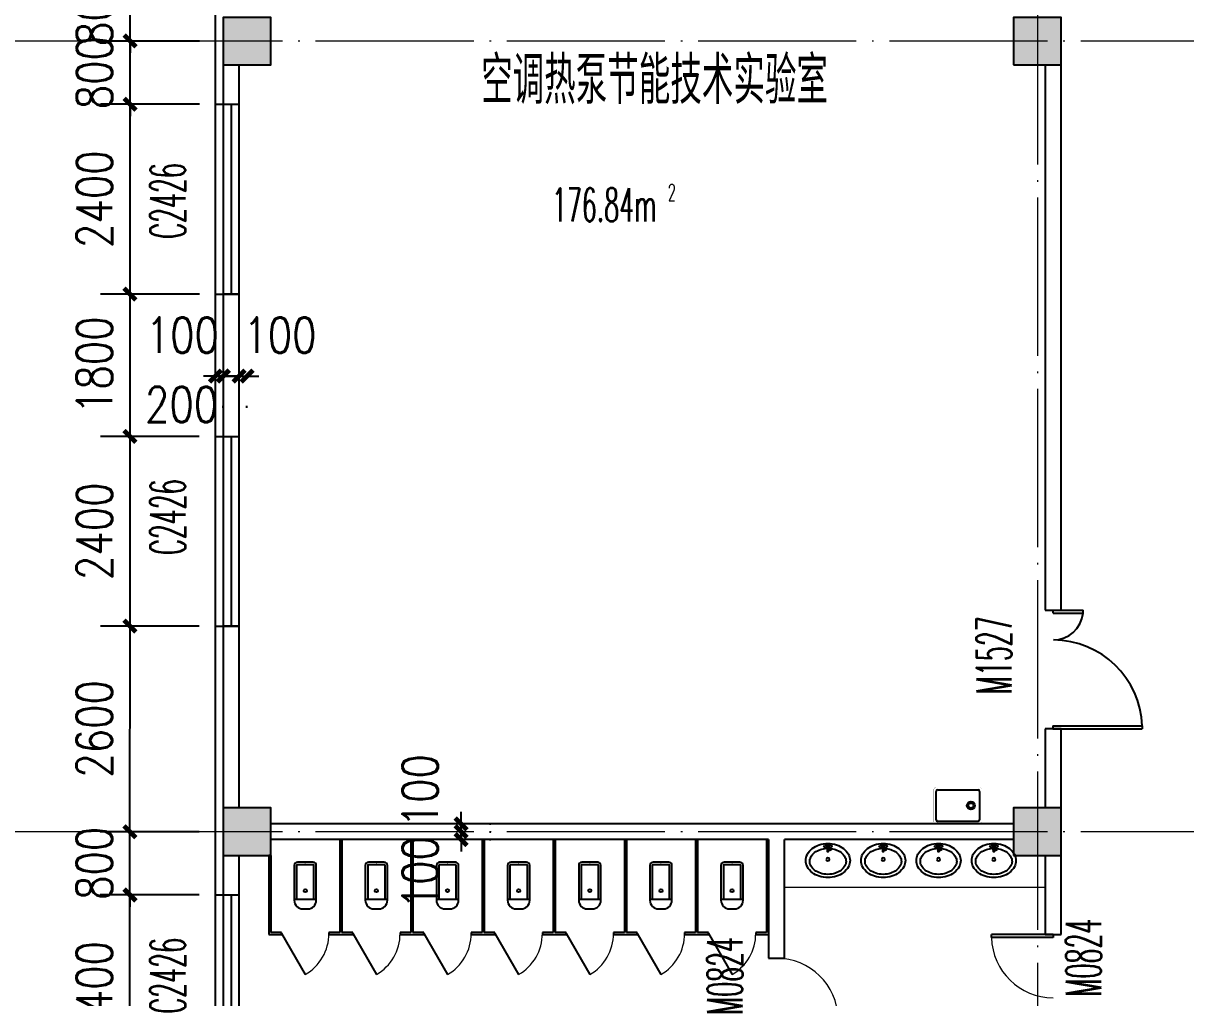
# Model space of a CAD drawing. Extents: x 1417642 to 3570900, y 124798 to 1191112.
# Drawn here: x 1508548 to 1523256, y 579671 to 591996 of the extents above; entities that cross this region are included whole.
import ezdxf

# ---------------------------------------------------------------- set-up
doc = ezdxf.new("R2010")
doc.units = 0
doc.header["$LTSCALE"] = 1000
doc.header["$MEASUREMENT"] = 0
doc.linetypes.add('DOTE', pattern=[2.42, 2, -0.2, 0.02, -0.2])
doc.layers.get('0').update_dxf_attribs({"linetype": 'CONTINUOUS'})
doc.layers.get('Defpoints').update_dxf_attribs({"linetype": 'CONTINUOUS'})
for name, color, linetype in [('COLUMN', 9, 'CONTINUOUS'), ('DOTE', 1, 'DOTE'), ('LATRINE', 6, 'CONTINUOUS'), ('LVTRY', 6, 'CONTINUOUS'), ('PUB_DIM', 3, 'CONTINUOUS'), ('PUB_HATCH', 8, 'CONTINUOUS'), ('SPACE', 7, 'CONTINUOUS'), ('SURFACE', 6, 'CONTINUOUS'), ('WALL', 4, 'CONTINUOUS'), ('WINDOW', 2, 'CONTINUOUS'), ('WINDOW_TEXT', 7, 'CONTINUOUS'), ('填充', 252, 'CONTINUOUS'), ('水点', 3, 'CONTINUOUS')]:
    doc.layers.add(name, color=color, linetype=linetype)
doc.styles.add('_TCH_SPACE', font='ROMANS', dxfattribs={"width": 0.7, "height": 5, "bigfont": 'Z'})
doc.styles.add('_TCH_WINDOW', font='ROMANS.shx', dxfattribs={"width": 0.7, "height": 400, "bigfont": 'Z.shx'})
doc.styles.add('DIM_FONT', font='SIMPLEX.shx', dxfattribs={"width": 0.8})
doc.styles.get("Standard").update_dxf_attribs({"font": 'GBENOR', "bigfont": 'GBCBIG'})
doc.dimstyles.new('DIMN150', dxfattribs={"dimscale": 1.5, "dimtxt": 300, "dimasz": 100, "dimexe": 250, "dimexo": 300, "dimgap": 150, "dimtad": 1, "dimdec": 0, "dimzin": 0, "dimdsep": 46, "dimtxsty": 'DIM_FONT', "dimblk": 'ARCHTICK', "dimcen": 0.09, "dimdle": 1.5, "dimclrt": 7, "dimazin": 2, "dimtfac": 1, "dimtdec": 0, "dimtix": 1, "dimtmove": 2, "dimatfit": 3, "dimldrblk": 'ARCHTICK', "dimfxl": 1, "dimtolj": 1, "dimtzin": 0, "dimarcsym": 0})

# ---------------------------------------------------------------- blocks, each defined once
blk = doc.blocks.new('M_E3')
for p, q in [((-275, -410), (-275, -50)), ((-255, -30), (255, -30)), ((275, -50), (275, -410)), ((255, -430), (-255, -430))]:
    blk.add_line(p, q)
at = {"const_width": 1.5}
for points in [[(-275, 0, 0.414214), (-305, -30, 0.414214)], [(305, -30, 0.414214), (275, 0, 0.414214)], [(-305, -430, 0.414214), (-275, -460, 0.414214)], [(275, -460, 0.414214), (305, -430, 0.414214)]]:
    blk.add_lwpolyline(points, format="xyb", dxfattribs=at)
for points in [[(-275, 0), (275, 0)], [(-305, -430), (-305, -30)], [(305, -30), (305, -430)], [(275, -460), (-275, -460)]]:
    blk.add_lwpolyline(points, dxfattribs=at)
for radius in [50, 32.5]:
    blk.add_circle((165, -230), radius)
for centre, start, end in [((-255, -50), 90, 180), ((255, -50), 0, 90), ((-255, -410), 180, 270), ((255, -410), 270, 0)]:
    blk.add_arc(centre, 20, start, end)
at = {"width": 0.8, "flags": 9}
for tag in ['XSIZE', 'YSIZE']:
    blk.add_attdef(tag, (0, 0), '', height=0.5, dxfattribs=at)
blk = doc.blocks.new('_ArchTick')
at = {"color": 0, "linetype": 'ByBlock', "const_width": 0.4}
blk.add_lwpolyline([(-0.5, -0.5), (0.5, 0.5)], dxfattribs=at)
blk = doc.blocks.new('*D2432')
at = {"layer": 'Defpoints', "color": 0}
for p in [(1511279, 587584), (1511379, 587584), (1511379, 587534)]:
    blk.add_point(p, dxfattribs=at)
at = {"layer": 'PUB_DIM', "color": 0, "lineweight": -2}
for p, q in [((1511279, 587534), (1511129, 587534)), ((1511279, 587534), (1511379, 587534)), ((1511379, 587534), (1511529, 587534)), ((1511279, 587134), (1511279, 587159)), ((1511379, 587134), (1511379, 587159))]:
    blk.add_line(p, q, dxfattribs=at)
at = {"layer": 'PUB_DIM', "color": 0, "lineweight": -2, "xscale": 150, "yscale": 150, "zscale": 150}
blk.add_blockref('_ArchTick', (1511279, 587534), dxfattribs=at)
at = {"layer": 'PUB_DIM', "color": 0, "lineweight": -2, "xscale": 150, "yscale": 150, "zscale": 150, "rotation": 180}
blk.add_blockref('_ArchTick', (1511379, 587534), dxfattribs=at)
at = {"layer": 'PUB_DIM', "color": 7, "insert": (1511796, 588051), "char_height": 450, "attachment_point": 5, "style": 'DIM_FONT'}
blk.add_mtext('\\A1;100', dxfattribs=at)
blk = doc.blocks.new('*D2433')
at = {"layer": 'Defpoints', "color": 0}
for p in [(1511079, 587584), (1511279, 587584), (1511279, 587534)]:
    blk.add_point(p, dxfattribs=at)
at = {"layer": 'PUB_DIM', "color": 0, "lineweight": -2}
for p, q in [((1511079, 587534), (1510929, 587534)), ((1511079, 587534), (1511279, 587534)), ((1511279, 587534), (1511429, 587534)), ((1511079, 587134), (1511079, 587159)), ((1511279, 587134), (1511279, 587159))]:
    blk.add_line(p, q, dxfattribs=at)
at = {"layer": 'PUB_DIM', "color": 0, "lineweight": -2, "xscale": 150, "yscale": 150, "zscale": 150}
blk.add_blockref('_ArchTick', (1511079, 587534), dxfattribs=at)
at = {"layer": 'PUB_DIM', "color": 0, "lineweight": -2, "xscale": 150, "yscale": 150, "zscale": 150, "rotation": 180}
blk.add_blockref('_ArchTick', (1511279, 587534), dxfattribs=at)
at = {"layer": 'PUB_DIM', "color": 7, "insert": (1510552, 587174), "char_height": 450, "attachment_point": 5, "style": 'DIM_FONT'}
blk.add_mtext('\\A1;200', dxfattribs=at)
blk = doc.blocks.new('*D2434')
at = {"layer": 'Defpoints', "color": 0}
for p in [(1510979, 587584), (1511079, 587584), (1511079, 587534)]:
    blk.add_point(p, dxfattribs=at)
at = {"layer": 'PUB_DIM', "color": 0, "lineweight": -2}
for p, q in [((1510979, 587534), (1510829, 587534)), ((1510979, 587534), (1511079, 587534)), ((1511079, 587534), (1511229, 587534)), ((1510979, 587134), (1510979, 587159)), ((1511079, 587134), (1511079, 587159))]:
    blk.add_line(p, q, dxfattribs=at)
at = {"layer": 'PUB_DIM', "color": 0, "lineweight": -2, "xscale": 150, "yscale": 150, "zscale": 150}
blk.add_blockref('_ArchTick', (1510979, 587534), dxfattribs=at)
at = {"layer": 'PUB_DIM', "color": 0, "lineweight": -2, "xscale": 150, "yscale": 150, "zscale": 150, "rotation": 180}
blk.add_blockref('_ArchTick', (1511079, 587534), dxfattribs=at)
at = {"layer": 'PUB_DIM', "color": 7, "insert": (1510561, 588051), "char_height": 450, "attachment_point": 5, "style": 'DIM_FONT'}
blk.add_mtext('\\A1;100', dxfattribs=at)
blk = doc.blocks.new('*D2435')
at = {"layer": 'Defpoints', "color": 0}
for p in [(1513996, 581771), (1514088, 581771), (1513996, 581671)]:
    blk.add_point(p, dxfattribs=at)
at = {"layer": 'PUB_DIM', "color": 0, "lineweight": -2}
for p, q in [((1514088, 581771), (1514088, 581921)), ((1514088, 581671), (1514088, 581771)), ((1514446, 581771), (1514463, 581771)), ((1514088, 581671), (1514088, 581521)), ((1514446, 581671), (1514463, 581671))]:
    blk.add_line(p, q, dxfattribs=at)
at = {"layer": 'PUB_DIM', "color": 0, "lineweight": -2, "xscale": 150, "yscale": 150, "zscale": 150}
for p, rotation in [((1514088, 581771), 270), ((1514088, 581671), 90)]:
    blk.add_blockref('_ArchTick', p, dxfattribs=dict(at, rotation=rotation))
at = {"layer": 'PUB_DIM', "color": 7, "insert": (1513570, 581253), "char_height": 450, "attachment_point": 5, "rotation": 90, "style": 'DIM_FONT'}
blk.add_mtext('\\A1;100', dxfattribs=at)
blk = doc.blocks.new('*D2436')
at = {"layer": 'Defpoints', "color": 0}
for p in [(1513996, 581871), (1514088, 581871), (1513996, 581771)]:
    blk.add_point(p, dxfattribs=at)
at = {"layer": 'PUB_DIM', "color": 0, "lineweight": -2}
for p, q in [((1514088, 581871), (1514088, 582021)), ((1514088, 581771), (1514088, 581871)), ((1514446, 581871), (1514463, 581871)), ((1514088, 581771), (1514088, 581621)), ((1514446, 581771), (1514463, 581771))]:
    blk.add_line(p, q, dxfattribs=at)
at = {"layer": 'PUB_DIM', "color": 0, "lineweight": -2, "xscale": 150, "yscale": 150, "zscale": 150}
for p, rotation in [((1514088, 581871), 270), ((1514088, 581771), 90)]:
    blk.add_blockref('_ArchTick', p, dxfattribs=dict(at, rotation=rotation))
at = {"layer": 'PUB_DIM', "color": 7, "insert": (1513570, 582289), "char_height": 450, "attachment_point": 5, "rotation": 90, "style": 'DIM_FONT'}
blk.add_mtext('\\A1;100', dxfattribs=at)
blk = doc.blocks.new('*D2651')
at = {"layer": 'Defpoints', "color": 0}
for p in [(1509900, 592571), (1511227, 592571), (1511227, 591771)]:
    blk.add_point(p, dxfattribs=at)
at = {"layer": 'PUB_DIM', "color": 0, "lineweight": -2}
for p, q in [((1509900, 592571), (1509900, 592721)), ((1510777, 592571), (1509525, 592571)), ((1509900, 591771), (1509900, 592571)), ((1510777, 591771), (1509525, 591771)), ((1509900, 591771), (1509900, 591621))]:
    blk.add_line(p, q, dxfattribs=at)
at = {"layer": 'PUB_DIM', "color": 0, "lineweight": -2, "xscale": 150, "yscale": 150, "zscale": 150}
for p, rotation in [((1509900, 592571), 269.9904508880525), ((1509900, 591771), 89.99045088805251)]:
    blk.add_blockref('_ArchTick', p, dxfattribs=dict(at, rotation=rotation))
at = {"layer": 'PUB_DIM', "color": 7, "insert": (1509450, 592171), "char_height": 450, "attachment_point": 5, "rotation": 89.9905, "style": 'DIM_FONT'}
blk.add_mtext('\\A1;800', dxfattribs=at)
blk = doc.blocks.new('*D2652')
at = {"layer": 'Defpoints', "color": 0}
for p in [(1509900, 591771), (1511227, 591771), (1511227, 590971)]:
    blk.add_point(p, dxfattribs=at)
at = {"layer": 'PUB_DIM', "color": 0, "lineweight": -2}
for p, q in [((1509900, 591771), (1509900, 591921)), ((1510777, 591771), (1509525, 591771)), ((1509900, 590971), (1509900, 591771)), ((1510777, 590971), (1509525, 590971)), ((1509900, 590971), (1509900, 590821))]:
    blk.add_line(p, q, dxfattribs=at)
at = {"layer": 'PUB_DIM', "color": 0, "lineweight": -2, "xscale": 150, "yscale": 150, "zscale": 150}
for p, rotation in [((1509900, 591771), 269.9904508880646), ((1509900, 590971), 89.99045088806457)]:
    blk.add_blockref('_ArchTick', p, dxfattribs=dict(at, rotation=rotation))
at = {"layer": 'PUB_DIM', "color": 7, "insert": (1509450, 591371), "char_height": 450, "attachment_point": 5, "rotation": 89.9905, "style": 'DIM_FONT'}
blk.add_mtext('\\A1;800', dxfattribs=at)
blk = doc.blocks.new('*D2653')
at = {"layer": 'Defpoints', "color": 0}
for p in [(1509900, 590971), (1511227, 590971), (1511227, 588571)]:
    blk.add_point(p, dxfattribs=at)
at = {"layer": 'PUB_DIM', "color": 0, "lineweight": -2}
for p, q in [((1510777, 590971), (1509525, 590971)), ((1509899, 588569), (1509900, 590973)), ((1510777, 588571), (1509524, 588571))]:
    blk.add_line(p, q, dxfattribs=at)
at = {"layer": 'PUB_DIM', "color": 0, "lineweight": -2, "xscale": 150, "yscale": 150, "zscale": 150}
for p, rotation in [((1509900, 590971), 89.99045088805224), ((1509899, 588571), 269.9904508880522)]:
    blk.add_blockref('_ArchTick', p, dxfattribs=dict(at, rotation=rotation))
at = {"layer": 'PUB_DIM', "color": 7, "insert": (1509449, 589771), "char_height": 450, "attachment_point": 5, "rotation": 89.9905, "style": 'DIM_FONT'}
blk.add_mtext('\\A1;2400', dxfattribs=at)
blk = doc.blocks.new('*D2654')
at = {"layer": 'Defpoints', "color": 0}
for p in [(1509899, 588571), (1511227, 588571), (1511226, 586771)]:
    blk.add_point(p, dxfattribs=at)
at = {"layer": 'PUB_DIM', "color": 0, "lineweight": -2}
for p, q in [((1510777, 588571), (1509524, 588571)), ((1509899, 586769), (1509899, 588573)), ((1510776, 586771), (1509524, 586771))]:
    blk.add_line(p, q, dxfattribs=at)
at = {"layer": 'PUB_DIM', "color": 0, "lineweight": -2, "xscale": 150, "yscale": 150, "zscale": 150}
for p, rotation in [((1509899, 588571), 89.99045088805116), ((1509899, 586771), 269.9904508880512)]:
    blk.add_blockref('_ArchTick', p, dxfattribs=dict(at, rotation=rotation))
at = {"layer": 'PUB_DIM', "color": 7, "insert": (1509449, 587671), "char_height": 450, "attachment_point": 5, "rotation": 89.9905, "style": 'DIM_FONT'}
blk.add_mtext('\\A1;1800', dxfattribs=at)
blk = doc.blocks.new('*D2655')
at = {"layer": 'Defpoints', "color": 0}
for p in [(1509899, 586771), (1511226, 586771), (1511226, 584371)]:
    blk.add_point(p, dxfattribs=at)
at = {"layer": 'PUB_DIM', "color": 0, "lineweight": -2}
for p, q in [((1510776, 586771), (1509524, 586771)), ((1509899, 584369), (1509899, 586773)), ((1510776, 584371), (1509524, 584371))]:
    blk.add_line(p, q, dxfattribs=at)
at = {"layer": 'PUB_DIM', "color": 0, "lineweight": -2, "xscale": 150, "yscale": 150, "zscale": 150}
for p, rotation in [((1509899, 586771), 89.99045088805187), ((1509899, 584371), 269.9904508880519)]:
    blk.add_blockref('_ArchTick', p, dxfattribs=dict(at, rotation=rotation))
at = {"layer": 'PUB_DIM', "color": 7, "insert": (1509449, 585571), "char_height": 450, "attachment_point": 5, "rotation": 89.9905, "style": 'DIM_FONT'}
blk.add_mtext('\\A1;2400', dxfattribs=at)
blk = doc.blocks.new('*D2656')
at = {"layer": 'Defpoints', "color": 0}
for p in [(1509899, 584371), (1511226, 584371), (1511225, 581771)]:
    blk.add_point(p, dxfattribs=at)
at = {"layer": 'PUB_DIM', "color": 0, "lineweight": -2}
for p, q in [((1510776, 584371), (1509524, 584371)), ((1509898, 581769), (1509899, 584373)), ((1510775, 581771), (1509523, 581771))]:
    blk.add_line(p, q, dxfattribs=at)
at = {"layer": 'PUB_DIM', "color": 0, "lineweight": -2, "xscale": 150, "yscale": 150, "zscale": 150}
for p, rotation in [((1509899, 584371), 89.99045088805103), ((1509898, 581771), 269.990450888051)]:
    blk.add_blockref('_ArchTick', p, dxfattribs=dict(at, rotation=rotation))
at = {"layer": 'PUB_DIM', "color": 7, "insert": (1509448, 583071), "char_height": 450, "attachment_point": 5, "rotation": 89.9905, "style": 'DIM_FONT'}
blk.add_mtext('\\A1;2600', dxfattribs=at)
blk = doc.blocks.new('*D2657')
at = {"layer": 'Defpoints', "color": 0}
for p in [(1509898, 581771), (1511225, 581771), (1511225, 580971)]:
    blk.add_point(p, dxfattribs=at)
at = {"layer": 'PUB_DIM', "color": 0, "lineweight": -2}
for p, q in [((1509898, 581771), (1509898, 581921)), ((1510775, 581771), (1509523, 581771)), ((1509898, 580971), (1509898, 581771)), ((1510775, 580971), (1509523, 580971)), ((1509898, 580971), (1509898, 580821))]:
    blk.add_line(p, q, dxfattribs=at)
at = {"layer": 'PUB_DIM', "color": 0, "lineweight": -2, "xscale": 150, "yscale": 150, "zscale": 150}
for p, rotation in [((1509898, 581771), 269.9904508880654), ((1509898, 580971), 89.99045088806537)]:
    blk.add_blockref('_ArchTick', p, dxfattribs=dict(at, rotation=rotation))
at = {"layer": 'PUB_DIM', "color": 7, "insert": (1509448, 581371), "char_height": 450, "attachment_point": 5, "rotation": 89.9905, "style": 'DIM_FONT'}
blk.add_mtext('\\A1;800', dxfattribs=at)
blk = doc.blocks.new('*D2658')
at = {"layer": 'Defpoints', "color": 0}
for p in [(1509898, 580971), (1511225, 580971), (1511225, 578571)]:
    blk.add_point(p, dxfattribs=at)
at = {"layer": 'PUB_DIM', "color": 0, "lineweight": -2}
for p, q in [((1510775, 580971), (1509523, 580971)), ((1509898, 578569), (1509898, 580973)), ((1510775, 578571), (1509523, 578571))]:
    blk.add_line(p, q, dxfattribs=at)
at = {"layer": 'PUB_DIM', "color": 0, "lineweight": -2, "xscale": 150, "yscale": 150, "zscale": 150}
for p, rotation in [((1509898, 580971), 89.99045088805158), ((1509898, 578571), 269.9904508880516)]:
    blk.add_blockref('_ArchTick', p, dxfattribs=dict(at, rotation=rotation))
at = {"layer": 'PUB_DIM', "color": 7, "insert": (1509448, 579771), "char_height": 450, "attachment_point": 5, "rotation": 89.9905, "style": 'DIM_FONT'}
blk.add_mtext('\\A1;2400', dxfattribs=at)
blk = doc.blocks.new('_FZH')
blk.add_lwpolyline([(-0.5, -0.5), (0.5, -0.5), (0.5, 0.5), (-0.5, 0.5)], close=True)
at = {"layer": 'PUB_HATCH'}
blk.add_solid([(-0.5, -0.5), (0.5, -0.5), (-0.5, 0.5), (0.5, 0.5)], dxfattribs=at)
blk = doc.blocks.new('$DorLib2D$00000225')
at = {"color": 0}
for p, q in [((0.475, -0.0014), (0.475, 0.7521)), ((0.475, 0.7521), (0.5, 0.7521)), ((0.5, -0.0014), (0.5, 0.7521)), ((-0.5, 0), (-0.5, 0.252)), ((-0.475, 0.252), (-0.5, 0.252)), ((-0.475, 0), (-0.475, 0.252)), ((-0.475, 0), (-0.5, 0)), ((0.475, -0.0014), (0.5, -0.0014))]:
    blk.add_line(p, q, dxfattribs=at)
for centre, radius, start, end in [((0.5046, -0.0019), 0.7546, 92.24927, 179.72377), ((-0.5008, 0.0026), 0.2508, 359.78987, 84.09744)]:
    blk.add_arc(centre, radius, start, end, dxfattribs=at)
blk = doc.blocks.new('$TCHSYS$WIN2D')
for p, q in [((-0.5, 0.5), (0.5, 0.5)), ((-0.5, 0.5), (-0.5, -0.5)), ((0.5, 0.5), (0.5, -0.5)), ((0.5, 0.1667), (-0.5, 0.1667)), ((0.5, -0.1667), (-0.5, -0.1667)), ((-0.5, -0.5), (0.5, -0.5))]:
    blk.add_line(p, q)
blk = doc.blocks.new('$lvtry$00000200')
for p, q in [((-140, -40, 0), (-140, -480, 0)), ((-110, -40, 0), (-110, -470, 0)), ((100, 0, 0), (-100, 0, 0)), ((100, -30, 0), (-100, -30, 0)), ((110, -470, 0), (110, -40, 0)), ((140, -480, 0), (140, -40, 0)), ((140, -470, 0), (-140, -470, 0)), ((-30, -590, 0), (30, -590, 0))]:
    blk.add_line(p, q)
blk.add_circle((0, -359, 0), 20)
for centre, radius, start, end in [((-100, -40, 0), 40, 90, 180), ((-100, -40, 0), 10, 90, 180), ((100, -40, 0), 40, 0, 90), ((100, -40, 0), 10, 0, 90), ((-30, -480, 0), 110, 180, 270), ((30, -480, 0), 110, 270, 0)]:
    blk.add_arc(centre, radius, start, end)
blk.add_point((0, 0))
blk = doc.blocks.new('$TCHSYS$APDOOR2D')
blk.add_line((0.5, 0), (0, 0.866))
at = {"lineweight": 13}
blk.add_arc((0.5, 0), 1, 120, 180, dxfattribs=at)
blk = doc.blocks.new('$lvtry$00000193')
for p, q in [((-17, -43, 0), (-17, -33, 0)), ((17, -43, 0), (17, -33, 0))]:
    blk.add_line(p, q)
at = {"elevation": 0}
blk.add_lwpolyline([(280, -215, 0.12431), (260, -136, 0.105707), (198, -63, 0.086941), (110, -17, 0.077137), (0, 0, 0.077137), (-110, -17, 0.086941), (-198, -63, 0.105707), (-260, -136, 0.12431), (-280, -215, 0.12431), (-260, -294, 0.105707), (-198, -367, 0.086941), (-110, -413, 0.077137), (0, -430, 0.077137), (110, -413, 0.086941), (198, -367, 0.105707), (260, -294, 0.12431)], format="xyb", close=True, dxfattribs=at)
blk.add_lwpolyline([(-25, -61, 0.056876), (-95, -75, 0.086941), (-168, -113, 0.105707), (-216, -170, 0.12431), (-230, -225, 0.12431), (-216, -280, 0.105707), (-168, -337, 0.086941), (-95, -375, 0.077137), (0, -390, 0.077137), (95, -375, 0.086941), (168, -337, 0.105707), (216, -280, 0.12431), (230, -225, 0.12431), (216, -170, 0.105707), (168, -113, 0.086941), (95, -75, 0.06676), (13, -60, 0.06676)], format="xyb", dxfattribs=at)
for centre, radius in [((0, -43, 0), 16.7), ((0, -200, 0), 20)]:
    blk.add_circle(centre, radius)
for centre, radius, start, end in [((-40, -34, 0), 10.1, 106.6096, 258.1648), ((-64, 234, 0), 259, 274.7069, 282.3732), ((-75, -213, 0), 173, 71.36, 79.1873), ((-29, -80, 0), 6.77, 155.344, 308.3224), ((-171, 19, 0), 166, 324.8411, 338.1337), ((-171, 19, 0), 170, 324.8411, 331.3523), ((-29, -80, 0), 3.37, 155.344, 308.3224), ((100, -194, 0), 170, 132.3141, 138.8253), ((100, -194, 0), 166, 125.5327, 138.8253), ((-12, -58, 0), 10.6, 201.8924, 261.774), ((0, -33, 0), 16.7, 0, 180), ((-381, -115, 0), 372, 2.3982, 6.7627), ((0, -96, 0), 9.9, 201.7837, 338.2163), ((64, 234, 0), 259, 257.6268, 265.2931), ((381, -115, 0), 372, 170.1008, 177.6018), ((75, -213, 0), 173, 100.8127, 110.4191), ((40, -34, 0), 10.1, 281.8352, 73.3904)]:
    blk.add_arc(centre, radius, start, end)
blk.add_point((0, -33, 0))
blk = doc.blocks.new('$DorLib2D$00000001')
for p, q in [((0.45, 0.975), (0.5, 0.975)), ((0.45, 0), (0.45, 0.975)), ((0.5, 0), (0.5, 0.975)), ((0.5, 0), (0.45, 0))]:
    blk.add_line(p, q)
at = {"lineweight": 13}
blk.add_arc((0.475, 0), 0.975, 91.4693, 180, dxfattribs=at)

msp = doc.modelspace()

# ---------------------------------------------------------------- linework, layer by layer
at = {"layer": 'DOTE', "lineweight": 0, "elevation": 0}
for points in [[(1521378.7, 599470.9), (1521378.7, 515570.4)], [(1596527.1, 591770.9), (1501578.7, 591770.9)], [(1596527.1, 581770.9), (1501378.7, 581770.9)]]:
    msp.add_lwpolyline(points, dxfattribs=at)
at = {"layer": 'LATRINE'}
for p, q in [((1512553.7, 581671), (1512553.7, 580496.4)), ((1512578.7, 581671), (1512578.7, 580496.4)), ((1513453.7, 581671), (1513453.7, 580496.4)), ((1513478.7, 581671), (1513478.7, 580496.4)), ((1514353.7, 581671), (1514353.7, 580496.4)), ((1514378.7, 581671), (1514378.7, 580496.4)), ((1515253.7, 581671), (1515253.7, 580496.4)), ((1515278.7, 581671), (1515278.7, 580496.4)), ((1516153.7, 581671), (1516153.7, 580496.4)), ((1516178.7, 581671), (1516178.7, 580496.4)), ((1517053.7, 581671), (1517053.7, 580496.4)), ((1517078.7, 581671), (1517078.7, 580496.4)), ((1517953.7, 581671), (1517953.7, 580496.4)), ((1517978.7, 581671), (1517978.7, 580471.4)), ((1511653.7, 581470.9), (1511653.7, 580471.4)), ((1511678.7, 581470.9), (1511653.7, 581470.9)), ((1511678.7, 581470.9), (1511678.7, 580496.4)), ((1511653.7, 580471.4), (1511816.2, 580471.4)), ((1511816.2, 580496.4), (1511678.7, 580496.4)), ((1511816.2, 580471.4), (1511816.2, 580496.4)), ((1512553.7, 580496.4), (1512416.2, 580496.4)), ((1512416.2, 580496.4), (1512416.2, 580471.4)), ((1512416.2, 580471.4), (1512566.2, 580471.4)), ((1512566.2, 580471.4), (1512716.2, 580471.4)), ((1512716.2, 580496.4), (1512578.7, 580496.4)), ((1512716.2, 580471.4), (1512716.2, 580496.4)), ((1513453.7, 580496.4), (1513316.2, 580496.4)), ((1513316.2, 580496.4), (1513316.2, 580471.4)), ((1513316.2, 580471.4), (1513466.2, 580471.4)), ((1513466.2, 580471.4), (1513616.2, 580471.4)), ((1513616.2, 580496.4), (1513478.7, 580496.4)), ((1513616.2, 580471.4), (1513616.2, 580496.4)), ((1514353.7, 580496.4), (1514216.2, 580496.4)), ((1514216.2, 580496.4), (1514216.2, 580471.4)), ((1514216.2, 580471.4), (1514366.2, 580471.4)), ((1514366.2, 580471.4), (1514516.2, 580471.4)), ((1514516.2, 580496.4), (1514378.7, 580496.4)), ((1514516.2, 580471.4), (1514516.2, 580496.4)), ((1515253.7, 580496.4), (1515116.2, 580496.4)), ((1515116.2, 580496.4), (1515116.2, 580471.4)), ((1515116.2, 580471.4), (1515266.2, 580471.4)), ((1515266.2, 580471.4), (1515416.2, 580471.4)), ((1515416.2, 580496.4), (1515278.7, 580496.4)), ((1515416.2, 580471.4), (1515416.2, 580496.4)), ((1516153.7, 580496.4), (1516016.2, 580496.4)), ((1516016.2, 580496.4), (1516016.2, 580471.4)), ((1516016.2, 580471.4), (1516166.2, 580471.4)), ((1516166.2, 580471.4), (1516316.2, 580471.4)), ((1516316.2, 580496.4), (1516178.7, 580496.4)), ((1516316.2, 580471.4), (1516316.2, 580496.4)), ((1517053.7, 580496.4), (1516916.2, 580496.4)), ((1516916.2, 580496.4), (1516916.2, 580471.4)), ((1516916.2, 580471.4), (1517066.2, 580471.4)), ((1517066.2, 580471.4), (1517216.2, 580471.4)), ((1517216.2, 580496.4), (1517078.7, 580496.4)), ((1517216.2, 580471.4), (1517216.2, 580496.4)), ((1517953.7, 580496.4), (1517816.2, 580496.4)), ((1517816.2, 580496.4), (1517816.2, 580471.4)), ((1517816.2, 580471.4), (1517978.7, 580471.4))]:
    msp.add_line(p, q, dxfattribs=at)
at = {"layer": 'LATRINE', "lineweight": 0, "elevation": 0}
for points in [[(1518178.7, 581070.9), (1520978.7, 581070.9)], [(1518178.7, 581070.9), (1521478.7, 581070.9)]]:
    msp.add_lwpolyline(points, dxfattribs=at)
at = {"layer": 'SURFACE'}
for p, q in [((1510978.7, 591770.9), (1510978.7, 592570.9)), ((1510978.7, 590970.9), (1510978.7, 591770.9)), ((1510978.7, 590970.9), (1511078.7, 590970.9)), ((1510978.7, 588570.9), (1511078.7, 588570.9)), ((1510978.7, 586771), (1510978.7, 588570.9)), ((1510978.7, 586771), (1511078.7, 586771)), ((1510978.7, 584371), (1511078.7, 584371)), ((1510978.7, 581771), (1510978.7, 584371)), ((1510978.7, 580971), (1510978.7, 581771)), ((1510978.7, 580971), (1511078.7, 580971))]:
    msp.add_line(p, q, dxfattribs=at)
at = {"layer": 'WALL'}
for p, q in [((1511078.7, 591470.9), (1511078.7, 590970.9)), ((1511278.7, 590970.9), (1511278.7, 591470.9)), ((1521478.7, 591470.9), (1521478.7, 584571)), ((1521678.7, 584571), (1521678.7, 591470.9)), ((1511078.7, 590970.9), (1511278.7, 590970.9)), ((1511278.7, 588570.9), (1511078.7, 588570.9)), ((1511078.7, 588570.9), (1511078.7, 586771)), ((1511278.7, 586771), (1511278.7, 588570.9)), ((1511078.7, 586771), (1511278.7, 586771)), ((1521478.7, 584571), (1521678.7, 584571)), ((1511278.7, 584371), (1511078.7, 584371)), ((1511078.7, 584371), (1511078.7, 582071)), ((1511278.7, 582071), (1511278.7, 584371)), ((1521678.7, 583071), (1521478.7, 583071)), ((1521478.7, 583071), (1521478.7, 582071)), ((1521678.7, 582071), (1521678.7, 583071)), ((1512566.2, 581871), (1511678.7, 581871)), ((1513466.2, 581871), (1512566.2, 581871)), ((1514366.2, 581871), (1513466.2, 581871)), ((1515266.2, 581871), (1514366.2, 581871)), ((1516166.2, 581871), (1515266.2, 581871)), ((1517066.2, 581871), (1516166.2, 581871)), ((1517966.2, 581871), (1517066.2, 581871)), ((1518078.7, 581871), (1517966.2, 581871)), ((1521078.7, 581871), (1518078.7, 581871)), ((1512566.2, 581671), (1511678.7, 581671)), ((1513466.2, 581671), (1512566.2, 581671)), ((1514366.2, 581671), (1513466.2, 581671)), ((1515266.2, 581671), (1514366.2, 581671)), ((1516166.2, 581671), (1515266.2, 581671)), ((1517066.2, 581671), (1516166.2, 581671)), ((1517966.2, 581671), (1517066.2, 581671)), ((1517978.7, 581671), (1517966.2, 581671)), ((1517978.7, 581671), (1517978.7, 580170.9)), ((1521078.7, 581671), (1518178.7, 581671)), ((1518178.7, 580170.9), (1518178.7, 581671)), ((1511078.7, 581471), (1511078.7, 580971)), ((1511278.7, 580971), (1511278.7, 581471)), ((1521478.7, 581471), (1521478.7, 580470.9)), ((1521678.7, 580470.9), (1521678.7, 581471)), ((1511078.7, 580971), (1511278.7, 580971)), ((1521478.7, 580470.9), (1521678.7, 580470.9)), ((1517978.7, 580170.9), (1518178.7, 580170.9))]:
    msp.add_line(p, q, dxfattribs=at)

# ---------------------------------------------------------------- block references
at = {"layer": 'COLUMN', "lineweight": 0, "xscale": 600, "yscale": 600, "zscale": 600}
for p in [(1511378.7, 591770.9, 0), (1521378.7, 591770.9, 0), (1511378.7, 581771, 0), (1521378.7, 581771, 0)]:
    msp.add_blockref('_FZH', p, dxfattribs=at)
at = {"layer": 'LATRINE', "lineweight": 0, "xscale": 600, "yscale": 600, "zscale": 25, "rotation": 180}
for p in [(1512116.2, 580483.9), (1513016.2, 580483.9), (1513916.2, 580483.9), (1514816.2, 580483.9), (1515716.2, 580483.9), (1516616.2, 580483.9), (1517516.2, 580483.9)]:
    msp.add_blockref('$TCHSYS$APDOOR2D', p, dxfattribs=at)
at = {"layer": 'LVTRY', "lineweight": 0, "yscale": -1, "rotation": 180}
for p in [(1518728.7, 581620.9, 0), (1518728.7, 581620.9, 0), (1519428.7, 581620.9, 0), (1519428.7, 581620.9, 0), (1520128.7, 581620.9, 0), (1520128.7, 581620.9, 0), (1520828.7, 581620.9, 0)]:
    msp.add_blockref('$lvtry$00000193', p, dxfattribs=at)
at = {"layer": 'LVTRY', "lineweight": 0}
for p in [(1512116.2, 581383.9, 0), (1513016.2, 581383.9, 0), (1513916.2, 581383.9, 0), (1514816.2, 581383.9, 0), (1515716.2, 581383.9, 0), (1516616.2, 581383.9, 0), (1517516.2, 581383.9, 0)]:
    msp.add_blockref('$lvtry$00000200', p, dxfattribs=at)
at = {"layer": 'WINDOW', "color": 2}
ref = msp.add_blockref('$TCHSYS$WIN2D', (1511128.7, 589770.9), dxfattribs=dict(at, xscale=2400, yscale=300, zscale=2400, rotation=90))
ref.add_attrib('A', 'C2426', (1510600.6, 589272.1), dxfattribs={"layer": 'WINDOW_TEXT', "color": 2, "height": 446.25, "rotation": 90, "style": '_TCH_WINDOW', "width": 0.494118})
ref = msp.add_blockref('$TCHSYS$WIN2D', (1511128.7, 585571), dxfattribs=dict(at, xscale=2400, yscale=300, zscale=2400, rotation=90))
ref.add_attrib('A', 'C2426', (1510600.6, 585272.1), dxfattribs={"layer": 'WINDOW_TEXT', "color": 2, "height": 446.25, "rotation": 90, "style": '_TCH_WINDOW', "width": 0.494118})
at = {"layer": 'WINDOW', "lineweight": 0}
ref = msp.add_blockref('$DorLib2D$00000225', (1521578.7, 583821), dxfattribs=dict(at, xscale=-1500, yscale=-1500, zscale=-1500, rotation=90))
ref.add_attrib('A', 'M1527', (1521053.3, 583511.6), dxfattribs={"layer": 'WINDOW_TEXT', "lineweight": 0, "height": 446.25, "rotation": 90, "style": '_TCH_WINDOW', "width": 0.494118})
at = {"layer": 'WINDOW', "color": 2}
ref = msp.add_blockref('$TCHSYS$WIN2D', (1511128.7, 579771), dxfattribs=dict(at, xscale=2400, yscale=300, zscale=2400, rotation=90))
ref.add_attrib('A', 'C2426', (1510600.6, 579472.1), dxfattribs={"layer": 'WINDOW_TEXT', "color": 2, "height": 446.25, "rotation": 90, "style": '_TCH_WINDOW', "width": 0.494118})
at = {"layer": 'WINDOW', "lineweight": 0}
ref = msp.add_blockref('$DorLib2D$00000001', (1521578.7, 580070.9), dxfattribs=dict(at, xscale=800, yscale=800, zscale=800, rotation=90))
ref.add_attrib('A', 'M0824', (1522184.6, 579688.5), dxfattribs={"layer": 'WINDOW_TEXT', "lineweight": 0, "height": 446.25, "rotation": 90, "style": '_TCH_WINDOW', "width": 0.494118})
ref = msp.add_blockref('$DorLib2D$00000001', (1518078.7, 579770.9), dxfattribs=dict(at, xscale=-800, yscale=-800, zscale=-800, rotation=90))
ref.add_attrib('A', 'M0824', (1517648, 579456.4), dxfattribs={"layer": 'WINDOW_TEXT', "lineweight": 0, "height": 446.25, "rotation": 90, "style": '_TCH_WINDOW', "width": 0.494118})
at = {"layer": '水点'}
msp.add_blockref('M_E3', (1520373.7, 582331, 0), dxfattribs=at)

# ---------------------------------------------------------------- texts
at = {"layer": 'SPACE', "style": '_TCH_SPACE', "width": 0.525}
for s, height, p in [('2', 210, (1516707.4, 589751.9, 0)), ('176.84m', 420, (1515237.4, 589489.4, 0))]:
    msp.add_text(s, height=height, dxfattribs=at).set_placement(p)
at = {"layer": '填充', "insert": (1514341.1, 591575.3), "char_height": 600, "width": 5704.437, "attachment_point": 1, "style": '_TCH_WINDOW'}
msp.add_mtext('{\\C2;空调热泵节能技术实验室}', dxfattribs=at)

# ---------------------------------------------------------------- dimensions: what is measured, and where the dimension line sits
at = {"layer": 'PUB_DIM'}
for p1, p2, picture, middle in [((1511227.1, 591770.9), (1511227.3, 592570.9), '*D2651', (1509449.8, 592171.2)), ((1511227, 590970.9), (1511227.1, 591770.9), '*D2652', (1509449.7, 591371.2)), ((1511226.6, 588570.9), (1511227, 590970.9), '*D2653', (1509449.4, 589771.2)), ((1511226.3, 586770.9), (1511226.6, 588570.9), '*D2654', (1509449.1, 587671.2)), ((1511225.9, 584370.9), (1511226.3, 586770.9), '*D2655', (1509448.7, 585571.2)), ((1511225.5, 581770.9), (1511225.9, 584370.9), '*D2656', (1509448.3, 583071.2)), ((1511225.3, 580970.9), (1511225.5, 581770.9), '*D2657', (1509448, 581371.2)), ((1511224.9, 578570.9), (1511225.3, 580970.9), '*D2658', (1509447.8, 579771.2))]:
    dim = msp.add_aligned_dim(p1=p1, p2=p2, distance=1327.4, dimstyle='DIMN150', dxfattribs=at)
    dim.commit()
    dim.dimension.update_dxf_attribs({"geometry": picture, "text_midpoint": middle})
for base, p1, p2, angle, picture, middle in [((1511078.7, 587533.7), (1510978.7, 587583.6), (1511078.7, 587583.6), 360, '*D2434', (1510560.9, 588051.2)), ((1511378.7, 587533.7), (1511278.7, 587583.6), (1511378.7, 587583.6), 360, '*D2432', (1511796.4, 588051.2)), ((1511278.7, 587533.7), (1511078.7, 587583.6), (1511278.7, 587583.6), 360, '*D2433', (1510552.2, 587174.3)), ((1514087.5, 581871), (1513995.5, 581770.9), (1513995.5, 581871), 90, '*D2436', (1513570, 582288.7)), ((1514087.5, 581770.9), (1513995.5, 581671), (1513995.5, 581770.9), 90, '*D2435', (1513570, 581253.2))]:
    dim = msp.add_linear_dim(base=base, p1=p1, p2=p2, angle=angle, dimstyle='DIMN150', dxfattribs=at)
    dim.commit()
    dim.dimension.update_dxf_attribs({"geometry": picture, "text_midpoint": middle, "dimtype": 129})

doc.saveas('drawing.dxf')
